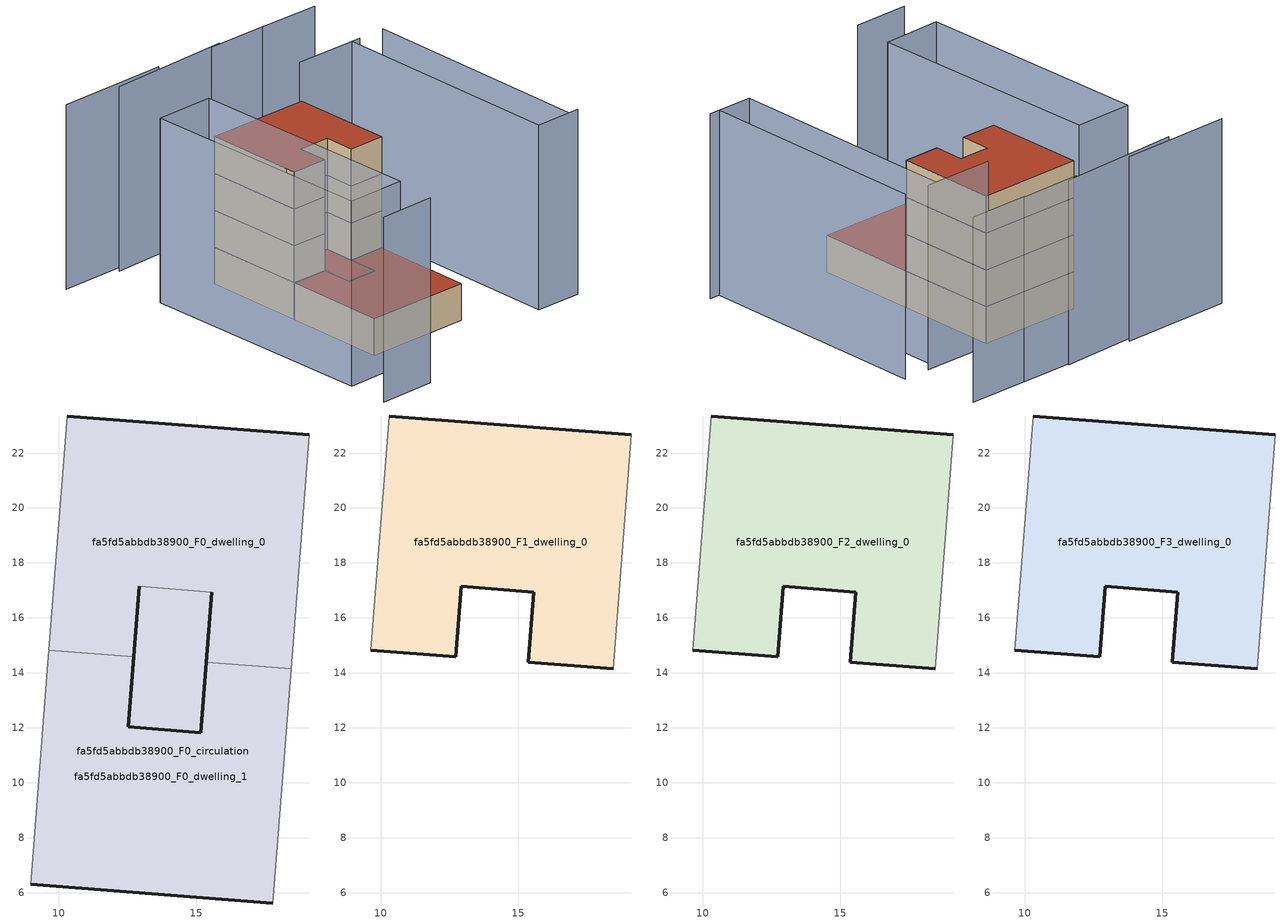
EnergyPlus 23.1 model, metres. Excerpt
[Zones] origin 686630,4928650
fa5fd5abbdb38900_F0_dwelling_0
 floor ground (EU_floor_Construction): 15.56,16.94 15.16,11.83 12.52,12.04 12.72,14.59 12.92,17.15 z0; 19.11,22.66 18.45,14.14 15.36,14.38 15.4,14.83 15.56,16.94 12.92,17.15 12.72,14.59 9.64,14.83 10.3,23.35 z0
 wall outside (EU_wall_Construction): 19.11,22.66 10.3,23.35 / 12.72,14.59 12.92,17.15 / 15.56,16.94 15.36,14.38 z0:3
 wall adiabatic (EU_wall_Construction): 18.45,14.14 19.11,22.66 / 10.3,23.35 9.64,14.83 z0:3
 wall to fa5fd5abbdb38900_F0_dwelling_1 (EU_wall_Construction): 9.64,14.83 12.72,14.59 / 15.36,14.38 18.45,14.14 z0:3
 wall to fa5fd5abbdb38900_F0_circulation (EU_wall_Construction): 12.92,17.15 15.56,16.94 z0:3
 roof outside (EU_floor_Construction): 15.16,11.83 15.56,16.94 12.92,17.15 12.72,14.59 12.52,12.04 z3
fa5fd5abbdb38900_F0_dwelling_1
 floor ground (EU_floor_Construction): 18.45,14.14 17.78,5.63 8.97,6.32 9.64,14.83 12.72,14.59 12.52,12.04 15.16,11.83 15.36,14.38 z0; 15.56,16.94 15.16,11.83 12.52,12.04 12.72,14.59 12.92,17.15 z0
 wall outside (EU_wall_Construction): 15.36,14.38 15.16,11.83 12.52,12.04 12.72,14.59 / 8.97,6.32 17.78,5.63 z0:3
 wall adiabatic (EU_wall_Construction): 17.78,5.63 18.45,14.14 / 9.64,14.83 8.97,6.32 z0:3
 roof outside (EU_roof_Construction): 15.16,11.83 15.56,16.94 12.92,17.15 12.72,14.59 12.52,12.04 z3; 17.78,5.63 18.45,14.14 15.36,14.38 15.16,11.83 12.52,12.04 12.72,14.59 9.64,14.83 8.97,6.32 z3
fa5fd5abbdb38900_F0_circulation
 floor ground (EU_floor_Construction): 19.11,22.66 18.45,14.14 15.36,14.38 15.4,14.83 15.56,16.94 12.92,17.15 12.72,14.59 9.64,14.83 10.3,23.35 z0; 15.56,16.94 15.16,11.83 12.52,12.04 12.72,14.59 12.92,17.15 z0; 18.45,14.14 17.78,5.63 8.97,6.32 9.64,14.83 12.72,14.59 12.52,12.04 15.16,11.83 15.21,12.41 15.36,14.38 z0
 wall outside (EU_wall_Construction): 12.92,17.15 12.52,12.04 15.16,11.83 15.56,16.94 z0:3
 roof outside (EU_roof_Construction): 18.45,14.14 19.11,22.66 10.3,23.35 9.64,14.83 12.72,14.59 12.92,17.15 15.56,16.94 15.4,14.83 15.36,14.38 z3; 15.16,11.83 15.56,16.94 12.92,17.15 12.72,14.59 12.52,12.04 z3; 17.78,5.63 18.45,14.14 15.36,14.38 15.21,12.41 15.16,11.83 12.52,12.04 12.72,14.59 9.64,14.83 8.97,6.32 z3
fa5fd5abbdb38900_F1_dwelling_0
 floor to fa5fd5abbdb38900_F0_dwelling_0 (EU_floor_Construction): 19.11,22.66 18.45,14.14 15.36,14.38 15.56,16.94 12.92,17.15 12.72,14.59 9.64,14.83 10.3,23.35 z3
 wall outside (EU_wall_Construction): 19.11,22.66 10.3,23.35 / 9.64,14.83 12.72,14.59 12.92,17.15 15.56,16.94 15.36,14.38 18.45,14.14 z3:6
 wall adiabatic (EU_wall_Construction): 18.45,14.14 19.11,22.66 / 10.3,23.35 9.64,14.83 z3:6
fa5fd5abbdb38900_F2_dwelling_0
 floor to fa5fd5abbdb38900_F1_dwelling_0 (EU_floor_Construction): 19.11,22.66 18.45,14.14 15.36,14.38 15.56,16.94 12.92,17.15 12.72,14.59 9.64,14.83 10.3,23.35 z6
 wall outside (EU_wall_Construction): 19.11,22.66 10.3,23.35 / 9.64,14.83 12.72,14.59 12.92,17.15 15.56,16.94 15.36,14.38 18.45,14.14 z6:9
 wall adiabatic (EU_wall_Construction): 18.45,14.14 19.11,22.66 / 10.3,23.35 9.64,14.83 z6:9
fa5fd5abbdb38900_F3_dwelling_0
 floor to fa5fd5abbdb38900_F2_dwelling_0 (EU_floor_Construction): 19.11,22.66 18.45,14.14 15.36,14.38 15.56,16.94 12.92,17.15 12.72,14.59 9.64,14.83 10.3,23.35 z9
 wall outside (EU_wall_Construction): 19.11,22.66 10.3,23.35 / 9.64,14.83 12.72,14.59 12.92,17.15 15.56,16.94 15.36,14.38 18.45,14.14 z9:12
 wall adiabatic (EU_wall_Construction): 18.45,14.14 19.11,22.66 / 10.3,23.35 9.64,14.83 z9:12
 roof outside (EU_roof_Construction): 18.45,14.14 19.11,22.66 10.3,23.35 9.64,14.83 12.72,14.59 12.92,17.15 15.56,16.94 15.36,14.38 z12
shading: 3.5,0.43 8.28,0.14 / 19.31,23 25.3,22.49 / 26.9,2.32 22.92,2.63 / 22.92,2.63 24.5,22.56 / 25.99,2.43 27.62,22.31 / 27.23,28.66 21.98,29.07 / 22.15,29.13 16.82,29.51 / 17.79,29.59 7.23,29.98 / 11.74,30.17 2.29,30.82 / 10.17,23.8 8.92,3.71 / 8.92,3.71 3.97,4.02 / 3.97,4.02 5.21,24.1 / 5.21,24.1 10.17,23.8 z0:15
[Building]
EU S2 Campaign: North Axis=0; Terrain=City; Solar Distribution=FullExterior
[Site:Location]
Bologna: Latitude=44.5; Longitude=11.25; Time Zone=1; Elevation=37
[SizingPeriod:WeatherFileDays]
AnnualSizingPeriod: Begin Month=1; Begin Day of Month=1; End Month=12; End Day of Month=31; Day of Week for Start Day=Monday; Use Weather File Daylight Saving Period=No; Use Weather File Rain and Snow Indicators=No
[MATERIAL]
EU_InternalMass_Material: Roughness=MediumRough; Thickness=0.1; Conductivity=1; Density=1800; Specific Heat=900; Thermal Absorptance=0.9; Solar Absorptance=0.7; Visible Absorptance=0.7
[MATERIAL:NOMASS] Roughness=MediumRough; Thermal Absorptance=0.9; Solar Absorptance=0.7; Visible Absorptance=0.7
Name | Thermal Resistance
EU_wall_NoMass | 0.937881
EU_roof_NoMass | 0.548572
EU_floor_NoMass | 0.71348
[CONSTRUCTION]
EU_wall_Construction: EU_wall_NoMass
EU_roof_Construction: EU_roof_NoMass
EU_floor_Construction: EU_floor_NoMass
EU_InternalMass_Construction: EU_InternalMass_Material
[ZONE] Type=1; Multiplier=1; Ceiling Height=autocalculate; Floor Area=autocalculate; Part of Total Floor Area=Yes
Name | Volume
fa5fd5abbdb38900_F0_dwelling_0 | 246.818
fa5fd5abbdb38900_F1_dwelling_0 | 206.058
fa5fd5abbdb38900_F2_dwelling_0; fa5fd5abbdb38900_F3_dwelling_0 | 206.059
fa5fd5abbdb38900_F0_dwelling_1 | 246.823
fa5fd5abbdb38900_F0_circulation | 452.88
[INTERNALMASS] Construction=EU_InternalMass_Construction
Name | Zone or ZoneList | Surface Area
fa5fd5abbdb38900_F0_dwelling_0_EU_InternalMass | fa5fd5abbdb38900_F0_dwelling_0 | 68.6867
fa5fd5abbdb38900_F0_dwelling_1_EU_InternalMass | fa5fd5abbdb38900_F0_dwelling_1 | 68.6867
fa5fd5abbdb38900_F1_dwelling_0_EU_InternalMass | fa5fd5abbdb38900_F1_dwelling_0 | 150.96
fa5fd5abbdb38900_F2_dwelling_0_EU_InternalMass | fa5fd5abbdb38900_F2_dwelling_0 | 150.96
fa5fd5abbdb38900_F3_dwelling_0_EU_InternalMass | fa5fd5abbdb38900_F3_dwelling_0 | 150.96
[OTHEREQUIPMENT] Fuel Type=Electricity; Design Level Calculation Method=Watts/Area; Power per Zone Floor Area=1; Fraction Latent=0; Fraction Radiant=0; Fraction Lost=0; Carbon Dioxide Generation Rate=0; EndUse Subcategory=EU_Step8_InternalGains
Name | Zone or ZoneList or Space or SpaceList | Schedule
EU_Step8_InternalGain_fa5fd5abbdb38900_F0_dwelling_0_f000 | fa5fd5abbdb38900_F0_dwelling_0 | EU_Step8_GainSchedule_fa5fd5abbdb38900_F0_dwelling_0_f000
EU_Step8_InternalGain_fa5fd5abbdb38900_F0_dwelling_1_f000 | fa5fd5abbdb38900_F0_dwelling_1 | EU_Step8_GainSchedule_fa5fd5abbdb38900_F0_dwelling_1_f000
EU_Step8_InternalGain_fa5fd5abbdb38900_F1_dwelling_0_f000 | fa5fd5abbdb38900_F1_dwelling_0 | EU_Step8_GainSchedule_fa5fd5abbdb38900_F1_dwelling_0_f000
EU_Step8_InternalGain_fa5fd5abbdb38900_F2_dwelling_0_f000 | fa5fd5abbdb38900_F2_dwelling_0 | EU_Step8_GainSchedule_fa5fd5abbdb38900_F2_dwelling_0_f000
EU_Step8_InternalGain_fa5fd5abbdb38900_F3_dwelling_0_f000 | fa5fd5abbdb38900_F3_dwelling_0 | EU_Step8_GainSchedule_fa5fd5abbdb38900_F3_dwelling_0_f000
[ZONEINFILTRATION:DESIGNFLOWRATE]
EU_Circulation_Infiltration_fa5fd5abbdb38900_F0_circulation: Zone or ZoneList or Space or SpaceList=fa5fd5abbdb38900_F0_circulation; Schedule=EU_AlwaysOn; Design Flow Rate Calculation Method=Flow/Area; Flow Rate per Floor Area=0.0005; Constant Term Coefficient=1; Temperature Term Coefficient=0; Velocity Term Coefficient=0; Velocity Squared Term Coefficient=0
[ZONEVENTILATION:DESIGNFLOWRATE] Schedule=EU_AlwaysOn; Design Flow Rate Calculation Method=AirChanges/Hour; Air Changes per Hour=0.687892; Ventilation Type=Natural; Fan Pressure Rise=0; Fan Total Efficiency=1; Constant Term Coefficient=1; Temperature Term Coefficient=0; Velocity Term Coefficient=0; Velocity Squared Term Coefficient=0; Minimum Indoor Temperature=-100; Maximum Indoor Temperature=100; Delta Temperature=-100; Minimum Outdoor Temperature=-100; Maximum Outdoor Temperature=100; Maximum Wind Speed=40
Name | Zone or ZoneList or Space or SpaceList
EU_ConstantAir_fa5fd5abbdb38900_F0_dwelling_0 | fa5fd5abbdb38900_F0_dwelling_0
EU_ConstantAir_fa5fd5abbdb38900_F0_dwelling_1 | fa5fd5abbdb38900_F0_dwelling_1
EU_ConstantAir_fa5fd5abbdb38900_F1_dwelling_0 | fa5fd5abbdb38900_F1_dwelling_0
EU_ConstantAir_fa5fd5abbdb38900_F2_dwelling_0 | fa5fd5abbdb38900_F2_dwelling_0
EU_ConstantAir_fa5fd5abbdb38900_F3_dwelling_0 | fa5fd5abbdb38900_F3_dwelling_0
[HVACTEMPLATE:THERMOSTAT] Constant Heating Setpoint=20; Constant Cooling Setpoint=50
EU_HeatOnly_fa5fd5abbdb38900_F0_dwelling_0; EU_HeatOnly_fa5fd5abbdb38900_F0_dwelling_1; EU_HeatOnly_fa5fd5abbdb38900_F1_dwelling_0; EU_HeatOnly_fa5fd5abbdb38900_F2_dwelling_0; EU_HeatOnly_fa5fd5abbdb38900_F3_dwelling_0
[HVACTEMPLATE:ZONE:IDEALLOADSAIRSYSTEM] System Availability Schedule=EU_AlwaysOn; Maximum Heating Supply Air Temperature=50; Minimum Cooling Supply Air Temperature=13; Maximum Heating Supply Air Humidity Ratio=0.0156; Minimum Cooling Supply Air Humidity Ratio=0.0077; Heating Limit=NoLimit; Cooling Limit=NoLimit; Heating Availability Schedule=EU_AlwaysOn; Cooling Availability Schedule=EU_CoolingOff; Dehumidification Control Type=ConstantSensibleHeatRatio; Cooling Sensible Heat Ratio=0.7; Dehumidification Setpoint=60; Humidification Control Type=None; Humidification Setpoint=30; Outdoor Air Method=None; Outdoor Air Flow Rate per Person=0.00944; Outdoor Air Flow Rate per Zone Floor Area=0; Outdoor Air Flow Rate per Zone=0; Demand Controlled Ventilation Type=None; Outdoor Air Economizer Type=NoEconomizer; Heat Recovery Type=None; Sensible Heat Recovery Effectiveness=0.7; Latent Heat Recovery Effectiveness=0.65
Name | Template Thermostat
fa5fd5abbdb38900_F0_dwelling_0 | EU_HeatOnly_fa5fd5abbdb38900_F0_dwelling_0
fa5fd5abbdb38900_F0_dwelling_1 | EU_HeatOnly_fa5fd5abbdb38900_F0_dwelling_1
fa5fd5abbdb38900_F1_dwelling_0 | EU_HeatOnly_fa5fd5abbdb38900_F1_dwelling_0
fa5fd5abbdb38900_F2_dwelling_0 | EU_HeatOnly_fa5fd5abbdb38900_F2_dwelling_0
fa5fd5abbdb38900_F3_dwelling_0 | EU_HeatOnly_fa5fd5abbdb38900_F3_dwelling_0
[SIZING:ZONE] Zone Cooling Design Supply Air Temperature Input Method=SupplyAirTemperature; Zone Cooling Design Supply Air Temperature=13; Zone Heating Design Supply Air Temperature Input Method=SupplyAirTemperature; Zone Heating Design Supply Air Temperature=50; Zone Cooling Design Supply Air Humidity Ratio=0.008; Zone Heating Design Supply Air Humidity Ratio=0.008; Cooling Design Air Flow Method=DesignDay; Cooling Design Air Flow Rate=0; Cooling Minimum Air Flow per Zone Floor Area=0.000762; Cooling Minimum Air Flow=0; Cooling Minimum Air Flow Fraction=0.2; Heating Design Air Flow Method=DesignDay; Heating Design Air Flow Rate=0; Heating Maximum Air Flow per Zone Floor Area=0.002032; Heating Maximum Air Flow=0.141576; Heating Maximum Air Flow Fraction=0.3; Account for Dedicated Outdoor Air System=No; Dedicated Outdoor Air System Control Strategy=NeutralSupplyAir; Dedicated Outdoor Air Low Setpoint Temperature for Design=autosize; Dedicated Outdoor Air High Setpoint Temperature for Design=autosize; Zone Load Sizing Method=Sensible Load Only No Latent Load; Zone Latent Cooling Design Supply Air Humidity Ratio Input Method=HumidityRatioDifference; Zone Cooling Design Supply Air Humidity Ratio Difference=0.005; Zone Latent Heating Design Supply Air Humidity Ratio Input Method=HumidityRatioDifference; Zone Humidification Design Supply Air Humidity Ratio Difference=0.005
fa5fd5abbdb38900_F0_dwelling_0; fa5fd5abbdb38900_F0_dwelling_1; fa5fd5abbdb38900_F1_dwelling_0; fa5fd5abbdb38900_F2_dwelling_0; fa5fd5abbdb38900_F3_dwelling_0
[SCHEDULE:CONSTANT]
Name | Hourly Value
EU_AlwaysOn | 1
EU_CoolingOff | 0
[SCHEDULE:FILE] Column Number=1; Rows to Skip at Top=0; Number of Hours of Data=8760; Column Separator=Comma; Interpolate to Timestep=No; Minutes per Item=60; Adjust Schedule for Daylight Savings=Yes
Name | File
EU_Step8_GainSchedule_fa5fd5abbdb38900_F0_dwelling_0_f000 | ../../schedules/fa5fd5abbdb38900/fa5fd5abbdb38900_F0_dwelling_0_f000_gain.csv
EU_Step8_GainSchedule_fa5fd5abbdb38900_F0_dwelling_1_f000 | ../../schedules/fa5fd5abbdb38900/fa5fd5abbdb38900_F0_dwelling_1_f000_gain.csv
EU_Step8_GainSchedule_fa5fd5abbdb38900_F1_dwelling_0_f000 | ../../schedules/fa5fd5abbdb38900/fa5fd5abbdb38900_F1_dwelling_0_f000_gain.csv
EU_Step8_GainSchedule_fa5fd5abbdb38900_F2_dwelling_0_f000 | ../../schedules/fa5fd5abbdb38900/fa5fd5abbdb38900_F2_dwelling_0_f000_gain.csv
EU_Step8_GainSchedule_fa5fd5abbdb38900_F3_dwelling_0_f000 | ../../schedules/fa5fd5abbdb38900/fa5fd5abbdb38900_F3_dwelling_0_f000_gain.csv
